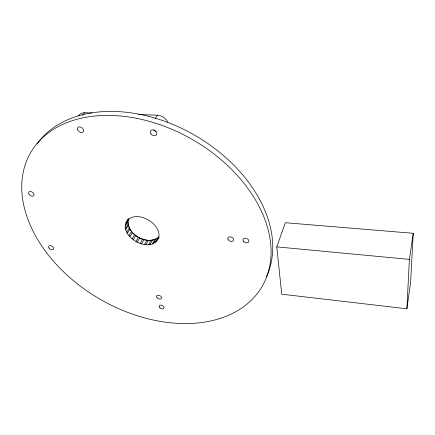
<?xml version="1.0" encoding="UTF-8"?>
<svg xmlns="http://www.w3.org/2000/svg" width="435" height="435" viewBox="0 0 435 435"><rect width="100%" height="100%" fill="white"/><g stroke="black" fill="none" stroke-linecap="round" stroke-linejoin="round"><path stroke-width="0.65" d="M406.877 308.796L409.4 259.396L413.25 233.29L285.349 222.731L276.769 246.873L281.722 294.196L406.877 308.796L410.607 282.32L413.25 233.29M125.171 226.124C129.043 206.81 159.754 220.333 158.982 235.726C154.381 254.247 125.079 241.088 125.171 226.124L127.754 221.888M128.026 219.68C126.117 234.454 147.699 246.591 159.199 236.901M128.249 219.158C125.492 233.899 147.025 246.319 158.726 237.265L156.355 241.61M157.671 239.854L159.101 237.331M155.491 242.273L157.867 237.934M152.424 243.904L154.806 239.571M153.544 243.513L155.92 239.179M149.977 244.557L152.37 240.229M148.678 244.649L151.075 240.327M145.899 244.677L148.313 240.359M144.502 244.47L146.927 240.158M141.576 243.872L144.018 239.571M140.179 243.377L142.626 239.081M137.291 242.203L139.76 237.912M135.981 241.458L138.46 237.173M133.322 239.777L135.818 235.504M132.186 238.826L134.692 234.557M129.929 236.749L132.452 232.486M129.037 235.656L131.566 231.398M127.33 233.312L129.875 229.06M126.743 232.149L129.298 227.896M125.704 229.691L128.271 225.45M125.465 228.527L128.037 224.286M125.302 225.042L127.885 220.806M125.78 222.85L127.895 219.278M128.341 219.392L128.988 218.332M155.241 118.38L157.405 115.183A10.261 7.971 35.5 0 1 167.91 122.121M82.525 115.291L84.624 112.736L92.041 112.986M138.537 114.552L157.405 115.183M276.769 246.873L409.4 259.396M78.681 115.868A10.048 7.286 39.6 0 1 84.624 112.736M155.877 131.446A3.447 2.659 35.3 0 1 153.767 129.88M37.057 143.99A132.751 92.247 30 0 1 195.076 135.426A132.751 92.247 30 0 1 266.535 276.481M29.047 194.244A3.04 1.947 36.6 0 0 33.718 195.658A3.04 1.947 36.6 0 0 31.113 191.574A3.04 1.947 36.6 0 0 29.047 194.244M48.992 247.983A2.827 1.745 33.2 0 0 53.413 249.369A2.827 1.745 33.2 0 0 51.031 245.721A2.827 1.745 33.2 0 0 48.992 247.983M77.571 129.576A3.398 2.431 39.1 0 0 82.694 132.245A3.398 2.431 39.1 0 0 81.258 127.303A3.398 2.431 39.1 0 0 77.571 129.576M150.602 133.23A3.475 2.664 35.1 0 0 156.143 135.154A3.475 2.664 35.1 0 0 154.044 130.081A3.475 2.664 35.1 0 0 150.602 133.23M46.795 253.007A133.675 92.236 29.9 0 0 261.152 288.046A133.675 92.236 29.9 0 0 131.316 117.379A133.675 92.236 29.9 0 0 46.795 253.007M159.743 307.665A2.626 1.648 26 0 0 163.93 308.165A2.626 1.648 26 0 0 161.07 305.131A2.626 1.648 26 0 0 159.743 307.665M157.057 297.681A2.659 1.691 26.4 0 0 161.347 298.443A2.659 1.691 26.4 0 0 158.731 295.256A2.659 1.691 26.4 0 0 157.057 297.681M228.185 239.777A3.012 2.159 23.3 0 0 233.203 240.718A3.012 2.159 23.3 0 0 230.68 236.874A3.012 2.159 23.3 0 0 228.185 239.777M243.486 241.365A3.034 2.191 22 0 0 248.554 242.007A3.034 2.191 22 0 0 245.721 238.239A3.034 2.191 22 0 0 243.486 241.365"/></g></svg>
